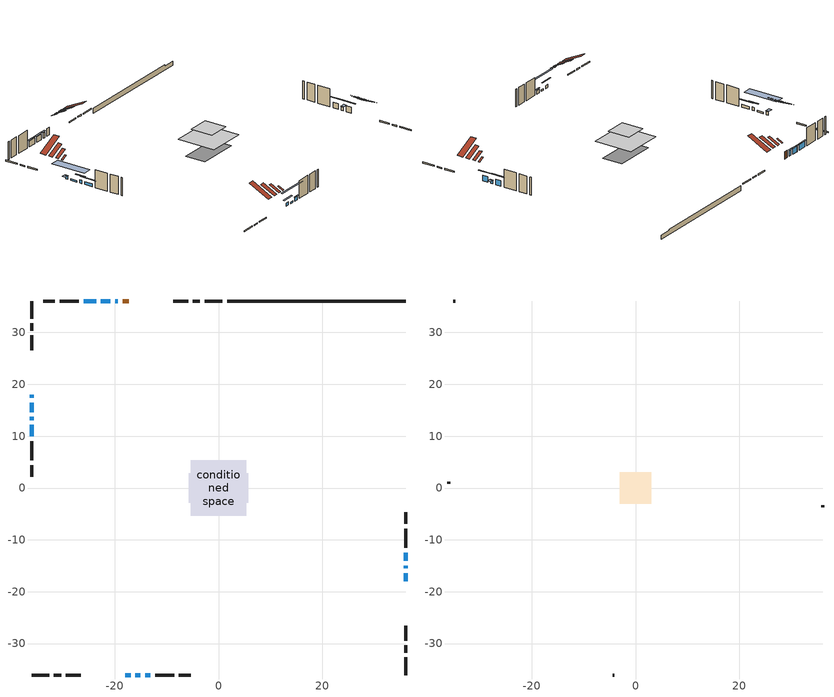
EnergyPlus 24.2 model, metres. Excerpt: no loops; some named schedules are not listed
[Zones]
conditioned space
 floor adiabatic (AdiabaticFloorConstruction): -5.38,-5.38 -5.38,5.38 5.38,5.38 5.38,-5.38 z2.82
 floor foundation (Slab1 construction): -5.75,-2.85 -5.75,2.85 5.75,2.85 5.75,-2.85 z-1.04
 wall outside (RimJoist1 construction): 0.76,36.07 -2.65,36.07 / -36.07,-36.07 -32.66,-36.07 / -36.07,36.07 -36.07,32.66 / 36.07,-36.07 36.07,-32.66 z0.38:0.68
 wall outside (RimJoist2 construction): -3.58,36.07 -4.95,36.07 / -31.73,-36.07 -30.36,-36.07 / -36.07,31.73 -36.07,30.36 / 36.07,-31.73 36.07,-30.36 z0.38:0.68
 wall outside (RimJoist3 construction): -5.88,36.07 -8.72,36.07 / -29.43,-36.07 -26.59,-36.07 / -36.07,29.43 -36.07,26.59 / 36.07,-29.43 36.07,-26.59 z0.38:0.68
 wall outside (AdiabaticWallConstruction 1): -17.35,36.07 -18.47,36.07 z0.38:2.41
 wall outside (AdiabaticWallConstruction): -36.07,17.96 -36.07,17.4 / -17.96,-36.07 -16.94,-36.07 / 36.07,-15.51 36.07,-14.95 / -36.07,13.72 -36.07,13.1 / -14.17,-36.07 -13.16,-36.07 z0.38:1.3; 36.07,-17.96 36.07,-16.44 / 36.07,-14.02 36.07,-12.44 / -20.83,36.07 -22.66,36.07 / -23.59,36.07 -26.03,36.07 z0.38:1.9; -36.07,16.47 -36.07,14.64 / -16.02,-36.07 -15.1,-36.07 z0.38:0.79; -19.4,36.07 -19.91,36.07 z0.38:1.91; -36.07,12.18 -36.07,9.94 z0.38:1.14
 wall outside (Wall1 construction): -26.96,36.07 -30.61,36.07 / -12.23,-36.07 -8.58,-36.07 / -36.07,9.01 -36.07,5.36 / 36.07,-11.52 36.07,-7.86 z0.38:5.26
 wall outside (Wall2 construction): -31.54,36.07 -33.84,36.07 / -7.65,-36.07 -5.35,-36.07 / -36.07,4.43 -36.07,2.13 / 36.07,-6.93 36.07,-4.64 z0.38:5.26
 wall foundation (FoundationWall1 construction): 1.68,36.07,-1.04 1.68,36.07,0.38 32.63,36.07,0.38 32.63,36.07,0.06 36.07,36.07,0.06 36.07,36.07,-1.04
 window (WindowConstruction 9): -36.07,17.96 -36.07,17.4 z0.38:1.29
 window (WindowConstruction 7): 36.07,-17.96 36.07,-16.44 z0.38:1.9
 window (WindowConstruction 8): -17.96,-36.07 -16.95,-36.07 z0.38:1.29
 window (WindowConstruction 11): -36.07,16.47 -36.07,14.64 z0.38:0.79
 window (WindowConstruction 12): -16.02,-36.07 -15.1,-36.07 z0.38:0.79
 window (WindowConstruction 10): 36.07,-15.51 36.07,-14.95 z0.38:1.29
 window (WindowConstruction): -36.07,13.72 -36.07,13.11 z0.38:1.29
 window (WindowConstruction 1): 36.07,-14.02 36.07,-12.44 z0.38:1.9
 window (WindowConstruction 2): -14.17,-36.07 -13.16,-36.07 z0.38:1.29
 window (WindowConstruction 3): -19.4,36.07 -19.91,36.07 z0.38:1.9
 window (WindowConstruction 4): -20.84,36.07 -22.66,36.07 z0.38:1.9
 window (WindowConstruction 5): -23.59,36.07 -26.03,36.07 z0.38:1.9
 window (WindowConstruction 6): -36.07,12.18 -36.07,9.94 z0.38:1.14
 door (Door): -17.35,36.07 -18.47,36.07 z0.38:2.41
 ceiling adiabatic (AdiabaticFloorConstruction): 5.38,-5.38 5.38,5.38 -5.38,5.38 -5.38,-5.38 z2.82
 roof outside (Roof2 construction): -13.32,36.07,5.26 -13.32,32.04,7.27 -12.19,32.04,7.27 -12.19,36.07,5.26; -21.99,-36.07,5.26 -21.99,-32.04,7.27 -23.12,-32.04,7.27 -23.12,-36.07,5.26; -36.07,21.99,5.26 -32.04,21.99,7.27 -32.04,23.12,7.27 -36.07,23.12,5.26; 36.07,-21.99,5.26 32.04,-21.99,7.27 32.04,-23.12,7.27 36.07,-23.12,5.26
 roof outside (Roof3 construction): -15.07,36.07,5.26 -15.07,33.13,6.72 -14.25,33.13,6.72 -14.25,36.07,5.26; -20.24,-36.07,5.26 -20.24,-33.13,6.72 -21.06,-33.13,6.72 -21.06,-36.07,5.26; -36.07,20.24,5.26 -33.13,20.24,6.72 -33.13,21.06,6.72 -36.07,21.06,5.26; 36.07,-20.24,5.26 33.13,-20.24,6.72 33.13,-21.06,6.72 36.07,-21.06,5.26
 roof outside (Roof4 construction): -16.42,36.07,5.26 -16.42,34.55,6.02 -16,34.55,6.02 -16,36.07,5.26; -18.89,-36.07,5.26 -18.89,-34.55,6.02 -19.31,-34.55,6.02 -19.31,-36.07,5.26; -36.07,18.89,5.26 -34.55,18.89,6.02 -34.55,19.31,6.02 -36.07,19.31,5.26; 36.07,-18.89,5.26 34.55,-18.89,6.02 34.55,-19.31,6.02 36.07,-19.31,5.26
attic - vented
 floor to conditioned space (Floor1 construction Reversed): -3.06,-3.06 -3.06,3.06 3.06,3.06 3.06,-3.06 z5.26
 wall outside (Wall3 construction): -34.77,36.07 -35.14,36.07 / -4.42,-36.07 -4.05,-36.07 / -36.07,1.2 -36.07,0.83 / 36.07,-3.71 36.07,-3.34 z0.38:5.26
 roof outside (Roof1 construction): -11.27,36.07,5.26 -11.27,30.29,8.15 -9.65,30.29,8.15 -9.65,36.07,5.26; -24.05,-36.07,5.26 -24.05,-30.29,8.15 -25.66,-30.29,8.15 -25.66,-36.07,5.26; -36.07,24.05,5.26 -30.29,24.05,8.15 -30.29,25.66,8.15 -36.07,25.66,5.26; 36.07,-24.05,5.26 30.29,-24.05,8.15 30.29,-25.66,8.15 36.07,-25.66,5.26
shading: -36.07,17.25 -36.07,18.11 -37.29,18.11 -37.29,17.25 z1.44; 36.07,-15.22 36.07,-19.18 36.37,-19.18 36.37,-15.22 z3.12; -15.73,-36.07 -19.18,-36.07 -19.18,-36.37 -15.73,-36.37 z2.51; -36.07,10.69 -36.07,20.43 -38.51,20.43 -38.51,10.69 z4.74; -11.14,-36.07 -19.98,-36.07 -19.98,-36.37 -11.14,-36.37 z4.74; 36.07,-14.8 36.07,-15.66 37.29,-15.66 37.29,-14.8 z1.44; -36.07,11.89 -36.07,14.94 -36.37,14.94 -36.37,11.89 z2.51; 36.07,-11.23 36.07,-15.24 36.37,-15.24 36.37,-11.23 z3.12; -12.86,-36.07 -14.47,-36.07 -14.47,-36.37 -12.86,-36.37 z1.59; -20.21,36.07 -19.1,36.07 -19.1,36.37 -20.21,36.37 z2.2; -22.96,36.07 -20.54,36.07 -20.54,36.37 -22.96,36.37 z2.2; -26.33,36.07 -23.29,36.07 -23.29,36.37 -26.33,36.37 z2.2; -36.07,8.72 -36.07,13.4 -36.37,13.4 -36.37,8.72 z2.36
[Building]
Building 1: Terrain=Suburbs
[Site:Location]
Sydney AP_NS: Latitude {deg}=46.16; Longitude {deg}=-60.05; Time Zone {hr}=-4; Elevation {m}=62; Keep Site Location Information=Yes
[Site:GroundTemperature:Shallow]
2.62187, 0.93492, 0.799824, 1.60037, 4.8141, 8.01286, 10.786, 12.5427, 12.692, 11.2632, 8.56075, 5.46011
[Site:WaterMainsTemperature]
Calculation Method=Schedule; Temperature Schedule=mains temperature schedule
[Material] Roughness=Rough; Thermal Absorptance=0.9
Name | Thickness {m} | Conductivity {W/m-K} | Density {kg/m3} | Specific Heat {J/kg-K} | Solar Absorptance | Visible Absorptance
asphalt or fiberglass shingles | 0.00635 | 0.162714 | 1121.4 | 1465.45 | 0.4 | 0.4
ceiling loosefill ins | 0.338667 | 0.0480833 | 16.02 | 1046.75 | 0.7 | 0.7
ceiling stud and cavity | 0.1397 | 0.34494 | 65.682 | 1177.47 | 0.7 | 0.7
concrete 4.0 in. | 0.1016 | 1.803125 | 2242.8 | 837.4 | 0.7 | 0.7
concrete 8.0 in. | 0.2032 | 1.803125 | 2242.8 | 837.4 | 0.7 | 0.7
door material | 0.04445 | 0.053851 | 512.64 | 1214.23 | 0.7 | 0.7
exterior vertical ins | 0.0369033 | 0.029427 | 32.04 | 1214.23 | 0.7 | 0.7
floor covering | 0.0127 | 0.0433444 | 54.468 | 1339.84 | 0.6 | 0.6
floor rigid ins; wall rigid ins 1 | 0.512978 | 0.029427 | 32.04 | 1214.23 | 0.7 | 0.7
floor stud and cavity | 0.1397 | 1.75129 | 37.0049 | 1207.88 | 0.7 | 0.7
furniture material conditioned space 1 | 0.1524 | 0.115458 | 640.8 | 1214.23 | 0.6 | 0.6
gypsum board | 0.0127 | 0.160291 | 801 | 837.4 | 0.6 | 0.6
gypsum board 1 | 0.0127 | 0.160291 | 801 | 837.4 | 0.7 | 0.7
osb sheathing 0.5 in. | 0.0127 | 0.115458 | 512.64 | 1214.23 | 0.7 | 0.7
osb sheathing 0.75 in. | 0.01905 | 0.115458 | 512.64 | 1214.23 | 0.7 | 0.7
osb sheathing 2.0 in. | 0.0508 | 0.115458 | 512.64 | 1214.23 | 0.7 | 0.7
rim joist rigid ins | 0.103632 | 0.029427 | 32.04 | 1214.23 | 0.7 | 0.7
rim joist stud and cavity | 0.0508 | 0.177588 | 50.32683 | 1063.81 | 0.6 | 0.6
rim joist stud and cavity 1 | 0.0508 | 0.125119 | 125.044 | 1163.47 | 0.6 | 0.6
rim joist stud and cavity 2 | 0.0508 | 0.166206 | 125.044 | 1163.47 | 0.6 | 0.6
roof stud and cavity | 0.2032 | 0.115501 | 78.34581 | 1123.46 | 0.7 | 0.7
roof stud and cavity 1 | 0.2032 | 0.117024 | 78.34581 | 1123.46 | 0.7 | 0.7
roof stud and cavity 2 | 0.2032 | 0.120068 | 78.34581 | 1123.46 | 0.7 | 0.7
wall rigid ins | 0.051816 | 0.029427 | 32.04 | 1214.23 | 0.7 | 0.7
wall stud and cavity | 0.1397 | 0.18114 | 139.0536 | 1170.24 | 0.7 | 0.7
wall stud and cavity 1 | 0.1397 | 0.1959 | 139.0536 | 1170.24 | 0.7 | 0.7
wall stud and cavity 2 | 0.0889 | 6.1454 | 50.32683 | 1063.81 | 0.6 | 0.6
wall stud and cavity 3 | 0.0889 | 0.380278 | 52.3479 | 1209.89 | 0.7 | 0.7
wall stud and cavity 4 | 0.0889 | 0.391764 | 83.0341 | 1211.67 | 0.7 | 0.7
wood siding | 0.0254 | 0.102417 | 544.68 | 1172.36 | 0.4 | 0.4
wood siding 1 | 0.00254 | 0.102417 | 544.68 | 1172.36 | 0.4 | 0.4
wood siding 2; wood siding 3; wood siding 4 | 0.0254 | 0.102417 | 544.68 | 1172.36 | 0.7 | 0.7
[WindowMaterial:SimpleGlazingSystem]
Name | U-Factor {W/m2-K} | Solar Heat Gain Coefficient
WindowMaterial | 2.97868 | 0.61
WindowMaterial 1 | 2.95426 | 0.6
WindowMaterial 2 | 3.01388 | 0.52
WindowMaterial 3 | 3.02297 | 0.49
WindowMaterial 4 | 2.94177 | 0.62
WindowMaterial 5 | 2.9236 | 0.64
WindowMaterial 6 | 3.01161 | 0.51
WindowMaterial 7 | 2.989467 | 0.54
WindowMaterial 8 | 3.30687 | 0.6
WindowMaterial 9 | 5.0943 | 0.64
[Construction]
AdiabaticFloorConstruction: floor stud and cavity, floor rigid ins, osb sheathing 0.75 in., floor covering
AdiabaticWallConstruction: wood siding 3, wall rigid ins 1, wall stud and cavity 3, gypsum board
AdiabaticWallConstruction 1: wood siding 4, wall rigid ins 1, wall stud and cavity 3, gypsum board
Door: door material
Floor1 construction Reversed: gypsum board, ceiling stud and cavity, ceiling loosefill ins
FoundationWall1 construction: concrete 8.0 in., gypsum board 1
furniture construction conditioned space 1: furniture material conditioned space 1
PartitionWallConstruction: gypsum board, wall stud and cavity 4, gypsum board
RimJoist1 construction: wood siding 2, rim joist stud and cavity
RimJoist2 construction: wood siding 2, rim joist rigid ins, osb sheathing 2.0 in., rim joist stud and cavity 1
RimJoist3 construction: wood siding 2, rim joist rigid ins, osb sheathing 2.0 in., rim joist stud and cavity 2
Roof1 construction: asphalt or fiberglass shingles
Roof2 construction: asphalt or fiberglass shingles, osb sheathing 0.75 in., roof stud and cavity, gypsum board
Roof3 construction: asphalt or fiberglass shingles, osb sheathing 0.75 in., roof stud and cavity 1, gypsum board
Roof4 construction: asphalt or fiberglass shingles, osb sheathing 0.75 in., roof stud and cavity 2, gypsum board
Slab1 construction: concrete 4.0 in.
Wall1 construction: wood siding, wall rigid ins, osb sheathing 0.5 in., wall stud and cavity, gypsum board
Wall2 construction: wood siding, wall rigid ins, osb sheathing 0.5 in., wall stud and cavity 1, gypsum board
Wall3 construction: wood siding 1, wall stud and cavity 2
WindowConstruction: WindowMaterial
WindowConstruction 1: WindowMaterial 1
WindowConstruction 10; WindowConstruction 9: WindowMaterial 8
WindowConstruction 11; WindowConstruction 12: WindowMaterial 9
WindowConstruction 2; WindowConstruction 8: WindowMaterial 2
WindowConstruction 3: WindowMaterial 3
WindowConstruction 4: WindowMaterial 4
WindowConstruction 5: WindowMaterial 5
WindowConstruction 6: WindowMaterial 6
WindowConstruction 7: WindowMaterial 7
[Zone] Multiplier=1; Part of Total Floor Area=Yes
Name | Volume {m3}
attic - vented | 17.0137
conditioned space | 380.8
[Space]
Name | Zone | Volume {m3}
attic - vented 1 | attic - vented | 17.0137
conditioned space 1 | conditioned space | 380.8
[ZoneInfiltration:EffectiveLeakageArea]
infil attic - vented 1: Zone or Space=attic - vented 1; Schedule=Always On Discrete; Effective Air Leakage Area {cm2}=1318.24; Stack Coefficient=0.000540085; Wind Coefficient=1.57019e-05
[ZoneMixing]
whole house fan mix: Zone or Space=attic - vented; Schedule=Always On Continuous; Design Flow Rate Calculation Method=Flow/Zone; Design Flow Rate {m3/s}=0; Source Zone or Space=conditioned space
[SurfaceProperty:ExposedFoundationPerimeter]
Slab1: Exposed Perimeter Calculation Method=TotalExposedPerimeter; Total Exposed Perimeter {m}=34.382
[InternalMass] Zone or ZoneList=conditioned space; Space or SpaceList=conditioned space 1
Name | Construction | Surface Area {m2}
furniture mass conditioned space 1 | furniture construction conditioned space 1 | 72.5602
partition wall mass | PartitionWallConstruction | 181.401
[Lights]
interior lighting: Zone or ZoneList or Space or SpaceList=conditioned space 1; Schedule=interior lighting schedule; Design Level Calculation Method=LightingLevel; Lighting Level {W}=343.2; Return Air Fraction=0; Fraction Radiant=0.6; Fraction Visible=0.2; Fraction Replaceable=1
[People]
occupants: Zone or ZoneList or Space or SpaceList=conditioned space 1; Number of People Schedule=occupants schedule; Number of People Calculation Method=People; Number of People=3; Fraction Radiant=0.314171; Sensible Heat Fraction=0.56303; Activity Level Schedule=occupants activity schedule; Carbon Dioxide Generation Rate {m3/s-W}=0; Enable ASHRAE 55 Comfort Warnings=No; Mean Radiant Temperature Calculation Type=EnclosureAveraged
[ElectricEquipment] Zone or ZoneList or Space or SpaceList=conditioned space 1; Design Level Calculation Method=EquipmentLevel
Name | Schedule | Design Level {W} | Fraction Latent | Fraction Radiant | Fraction Lost
clothes dryer | clothes dryer schedule | 140.772 | 0.015 | 0.081 | 0.85
clothes washer | clothes washer schedule | 32.1985 | 0.03 | 0.162 | 0.7
cooking range | cooking range schedule | 215.147 | 0.08 | 0.432 | 0.2
dishwasher | dishwasher schedule | 66.8632 | 0.3 | 0.18 | 0.4
fridge | fridge schedule | 72.9452 | 0 | 0.6 | 0
mech vent bath fan 0 | mech vent bath fan 0 schedule | 50.2 | 0 | 0 | 1
mech vent bath fan 1 | mech vent bath fan 1 schedule | 50.2 | 0 | 0 | 1
mech vent house fan | mech vent house fan schedule | 0 | 0 | 0 | 1
mech vent house fan cfis | mech vent house fan cfis schedule | 0 | 0 | 0 | 0
misc plug loads | misc plug loads schedule | 494.7 | 0.045 | 0.513 | 0.1
whole house fan | Always On Discrete | 0 | 0 | 0 | 1
[OtherEquipment] Zone or ZoneList or Space or SpaceList=conditioned space 1; Design Level Calculation Method=EquipmentLevel
Name | Fuel Type | Schedule | Design Level {W} | Fraction Latent | Fraction Radiant | Fraction Lost
clothes dryer 1 | Electricity | clothes dryer schedule | 0 | 0.015 | 0.081 | 0.85
cooking range 1 | Electricity | cooking range schedule | 0 | 0.08 | 0.432 | 0.2
general water use latent | None | general water use schedule | 62.594 | 1 | 0 | 0
general water use sensible | None | general water use schedule | -61.6891 | 0 | 0.6 | 0
mech vent house fan latent load | None | Always On Discrete | 0 | 1 | 0 | 0
mech vent house fan sensible load | None | Always On Discrete | 0 | 0 | 0 | 0
water heater energy adjustment1 | FuelOilNo2 | Always On Discrete | 0.01 | 0 | 0 | 1
[ZoneInfiltration:DesignFlowRate] Zone or ZoneList or Space or SpaceList=conditioned space 1; Schedule=Always On Discrete; Design Flow Rate Calculation Method=Flow/Zone; Design Flow Rate {m3/s}=0
infil flow; natural vent flow; whole house fan flow
[Foundation:Kiva]
Foundation Kiva 1: Initial Indoor Air Temperature {C}=18; Wall Height Above Grade {m}=0.379994; Wall Depth Below Slab {m}=0.2032; Custom Block Material Name 1=exterior vertical ins; Custom Block Depth 1 {m}=1.42; Custom Block X Position 1 {m}=0.2159; Custom Block Z Position 1 {m}=0
[Foundation:Kiva:Settings]
Soil Conductivity {W/m-K}=0.849921; Soil Density {kg/m3}=1842.3; Soil Specific Heat {J/kg-K}=418.7; Ground Solar Absorptivity=0.9; Ground Thermal Absorptivity=0.9; Ground Surface Roughness {m}=0.03; Far-Field Width {m}=40; Deep-Ground Boundary Condition=ZeroFlux; Deep-Ground Depth {m}=40; Minimum Cell Dimension {m}=0.2; Maximum Cell Growth Coefficient=3; Simulation Timestep=Timestep
[Exterior:Lights]
exterior lighting: Schedule=exterior lighting schedule; Design Level {W}=75.6
[Schedule:Constant]
Name | Hourly Value
Always On Continuous; mech vent house fan schedule; mech vent house fan cfis schedule; Always On Discrete | 1
occupants activity schedule | 117.228
fridge schedule | 0
[Schedule:Week:Daily]
interior lighting schedule Week Rule - Jan1-Jan27: interior lighting schedule day, interior lighting schedule day, interior lighting schedule day, interior lighting schedule day, interior lighting schedule day, interior lighting schedule day, interior lighting schedule day, interior lighting schedule default day, interior lighting schedule default day, interior lighting schedule default day, interior lighting schedule default day, interior lighting schedule default day
interior lighting schedule Week Rule - Jan28-Feb3: interior lighting schedule day, interior lighting schedule day, interior lighting schedule day, interior lighting schedule day, interior lighting schedule day 1, interior lighting schedule day 1, interior lighting schedule day 1, interior lighting schedule default day, interior lighting schedule default day, interior lighting schedule default day, interior lighting schedule default day, interior lighting schedule default day
interior lighting schedule Week Rule - Feb4-Feb24: interior lighting schedule day 1, interior lighting schedule day 1, interior lighting schedule day 1, interior lighting schedule day 1, interior lighting schedule day 1, interior lighting schedule day 1, interior lighting schedule day 1, interior lighting schedule default day, interior lighting schedule default day, interior lighting schedule default day, interior lighting schedule default day, interior lighting schedule default day
interior lighting schedule Week Rule - Feb25-Mar3: interior lighting schedule day 1, interior lighting schedule day 1, interior lighting schedule day 1, interior lighting schedule day 1, interior lighting schedule day 2, interior lighting schedule day 2, interior lighting schedule day 2, interior lighting schedule default day, interior lighting schedule default day, interior lighting schedule default day, interior lighting schedule default day, interior lighting schedule default day
interior lighting schedule Week Rule - Mar4-Mar31: interior lighting schedule day 2, interior lighting schedule day 2, interior lighting schedule day 2, interior lighting schedule day 2, interior lighting schedule day 2, interior lighting schedule day 2, interior lighting schedule day 2, interior lighting schedule default day, interior lighting schedule default day, interior lighting schedule default day, interior lighting schedule default day, interior lighting schedule default day
interior lighting schedule Week Rule - Apr1-Apr28: interior lighting schedule day 3, interior lighting schedule day 3, interior lighting schedule day 3, interior lighting schedule day 3, interior lighting schedule day 3, interior lighting schedule day 3, interior lighting schedule day 3, interior lighting schedule default day, interior lighting schedule default day, interior lighting schedule default day, interior lighting schedule default day, interior lighting schedule default day
interior lighting schedule Week Rule - Apr29-May5: interior lighting schedule day 3, interior lighting schedule day 3, interior lighting schedule day 4, interior lighting schedule day 4, interior lighting schedule day 4, interior lighting schedule day 4, interior lighting schedule day 4, interior lighting schedule default day, interior lighting schedule default day, interior lighting schedule default day, interior lighting schedule default day, interior lighting schedule default day
interior lighting schedule Week Rule - May6-May26: interior lighting schedule day 4, interior lighting schedule day 4, interior lighting schedule day 4, interior lighting schedule day 4, interior lighting schedule day 4, interior lighting schedule day 4, interior lighting schedule day 4, interior lighting schedule default day, interior lighting schedule default day, interior lighting schedule default day, interior lighting schedule default day, interior lighting schedule default day
interior lighting schedule Week Rule - May27-Jun2: interior lighting schedule day 4, interior lighting schedule day 4, interior lighting schedule day 4, interior lighting schedule day 4, interior lighting schedule day 4, interior lighting schedule day 5, interior lighting schedule day 5, interior lighting schedule default day, interior lighting schedule default day, interior lighting schedule default day, interior lighting schedule default day, interior lighting schedule default day
interior lighting schedule Week Rule - Jun3-Jun30: interior lighting schedule day 5, interior lighting schedule day 5, interior lighting schedule day 5, interior lighting schedule day 5, interior lighting schedule day 5, interior lighting schedule day 5, interior lighting schedule day 5, interior lighting schedule default day, interior lighting schedule default day, interior lighting schedule default day, interior lighting schedule default day, interior lighting schedule default day
interior lighting schedule Week Rule - Jul1-Jul28: interior lighting schedule day 6, interior lighting schedule day 6, interior lighting schedule day 6, interior lighting schedule day 6, interior lighting schedule day 6, interior lighting schedule day 6, interior lighting schedule day 6, interior lighting schedule default day, interior lighting schedule default day, interior lighting schedule default day, interior lighting schedule default day, interior lighting schedule default day
interior lighting schedule Week Rule - Jul29-Aug4: interior lighting schedule day 6, interior lighting schedule day 6, interior lighting schedule day 6, interior lighting schedule day 7, interior lighting schedule day 7, interior lighting schedule day 7, interior lighting schedule day 7, interior lighting schedule default day, interior lighting schedule default day, interior lighting schedule default day, interior lighting schedule default day, interior lighting schedule default day
interior lighting schedule Week Rule - Aug5-Aug25: interior lighting schedule day 7, interior lighting schedule day 7, interior lighting schedule day 7, interior lighting schedule day 7, interior lighting schedule day 7, interior lighting schedule day 7, interior lighting schedule day 7, interior lighting schedule default day, interior lighting schedule default day, interior lighting schedule default day, interior lighting schedule default day, interior lighting schedule default day
interior lighting schedule Week Rule - Aug26-Sep1: interior lighting schedule day 7, interior lighting schedule day 7, interior lighting schedule day 7, interior lighting schedule day 7, interior lighting schedule day 7, interior lighting schedule day 7, interior lighting schedule day 8, interior lighting schedule default day, interior lighting schedule default day, interior lighting schedule default day, interior lighting schedule default day, interior lighting schedule default day
interior lighting schedule Week Rule - Sep2-Sep29: interior lighting schedule day 8, interior lighting schedule day 8, interior lighting schedule day 8, interior lighting schedule day 8, interior lighting schedule day 8, interior lighting schedule day 8, interior lighting schedule day 8, interior lighting schedule default day, interior lighting schedule default day, interior lighting schedule default day, interior lighting schedule default day, interior lighting schedule default day
interior lighting schedule Week Rule - Sep30-Oct6: interior lighting schedule day 8, interior lighting schedule day 9, interior lighting schedule day 9, interior lighting schedule day 9, interior lighting schedule day 9, interior lighting schedule day 9, interior lighting schedule day 9, interior lighting schedule default day, interior lighting schedule default day, interior lighting schedule default day, interior lighting schedule default day, interior lighting schedule default day
interior lighting schedule Week Rule - Oct7-Oct27: interior lighting schedule day 9, interior lighting schedule day 9, interior lighting schedule day 9, interior lighting schedule day 9, interior lighting schedule day 9, interior lighting schedule day 9, interior lighting schedule day 9, interior lighting schedule default day, interior lighting schedule default day, interior lighting schedule default day, interior lighting schedule default day, interior lighting schedule default day
interior lighting schedule Week Rule - Oct28-Nov3: interior lighting schedule day 9, interior lighting schedule day 9, interior lighting schedule day 9, interior lighting schedule day 9, interior lighting schedule day 10, interior lighting schedule day 10, interior lighting schedule day 10, interior lighting schedule default day, interior lighting schedule default day, interior lighting schedule default day, interior lighting schedule default day, interior lighting schedule default day
interior lighting schedule Week Rule - Nov4-Nov24: interior lighting schedule day 10, interior lighting schedule day 10, interior lighting schedule day 10, interior lighting schedule day 10, interior lighting schedule day 10, interior lighting schedule day 10, interior lighting schedule day 10, interior lighting schedule default day, interior lighting schedule default day, interior lighting schedule default day, interior lighting schedule default day, interior lighting schedule default day
interior lighting schedule Week Rule - Nov25-Dec1: interior lighting schedule day 10, interior lighting schedule day 10, interior lighting schedule day 10, interior lighting schedule day 10, interior lighting schedule day 10, interior lighting schedule day 10, interior lighting schedule day 11, interior lighting schedule default day, interior lighting schedule default day, interior lighting schedule default day, interior lighting schedule default day, interior lighting schedule default day
interior lighting schedule Week Rule - Dec2-Dec31: interior lighting schedule day 11, interior lighting schedule day 11, interior lighting schedule day 11, interior lighting schedule day 11, interior lighting schedule day 11, interior lighting schedule day 11, interior lighting schedule day 11, interior lighting schedule default day, interior lighting schedule default day, interior lighting schedule default day, interior lighting schedule default day, interior lighting schedule default day
occupants schedule Week Rule - Jan1-Dec31: occupants schedule day, occupants schedule day, occupants schedule day, occupants schedule day, occupants schedule day, occupants schedule day, occupants schedule day, occupants schedule default day, occupants schedule default day, occupants schedule default day, occupants schedule default day, occupants schedule default day
clothes dryer schedule Week Rule - Jan1-Dec31: clothes dryer schedule day, clothes dryer schedule day, clothes dryer schedule day, clothes dryer schedule day, clothes dryer schedule day, clothes dryer schedule day, clothes dryer schedule day, clothes dryer schedule default day, clothes dryer schedule default day, clothes dryer schedule default day, clothes dryer schedule default day, clothes dryer schedule default day
clothes washer schedule Week Rule - Jan1-Dec31: clothes washer schedule day, clothes washer schedule day, clothes washer schedule day, clothes washer schedule day, clothes washer schedule day, clothes washer schedule day, clothes washer schedule day, clothes washer schedule default day, clothes washer schedule default day, clothes washer schedule default day, clothes washer schedule default day, clothes washer schedule default day
cooking range schedule Week Rule - Jan1-Dec31: cooking range schedule day, cooking range schedule day, cooking range schedule day, cooking range schedule day, cooking range schedule day, cooking range schedule day, cooking range schedule day, cooking range schedule default day, cooking range schedule default day, cooking range schedule default day, cooking range schedule default day, cooking range schedule default day
dishwasher schedule Week Rule - Jan1-Dec31: dishwasher schedule day, dishwasher schedule day, dishwasher schedule day, dishwasher schedule day, dishwasher schedule day, dishwasher schedule day, dishwasher schedule day, dishwasher schedule default day, dishwasher schedule default day, dishwasher schedule default day, dishwasher schedule default day, dishwasher schedule default day
mech vent bath fan 0 schedule Week Rule - Jan1-Dec31: mech vent bath fan 0 schedule day, mech vent bath fan 0 schedule day, mech vent bath fan 0 schedule day, mech vent bath fan 0 schedule day, mech vent bath fan 0 schedule day, mech vent bath fan 0 schedule day, mech vent bath fan 0 schedule day, mech vent bath fan 0 schedule default day, mech vent bath fan 0 schedule default day, mech vent bath fan 0 schedule default day, mech vent bath fan 0 schedule default day, mech vent bath fan 0 schedule default day
mech vent bath fan 1 schedule Week Rule - Jan1-Dec31: mech vent bath fan 1 schedule day, mech vent bath fan 1 schedule day, mech vent bath fan 1 schedule day, mech vent bath fan 1 schedule day, mech vent bath fan 1 schedule day, mech vent bath fan 1 schedule day, mech vent bath fan 1 schedule day, mech vent bath fan 1 schedule default day, mech vent bath fan 1 schedule default day, mech vent bath fan 1 schedule default day, mech vent bath fan 1 schedule default day, mech vent bath fan 1 schedule default day
misc plug loads schedule Week Rule - Jan1-Dec31: misc plug loads schedule day, misc plug loads schedule day, misc plug loads schedule day, misc plug loads schedule day, misc plug loads schedule day, misc plug loads schedule day, misc plug loads schedule day, misc plug loads schedule default day, misc plug loads schedule default day, misc plug loads schedule default day, misc plug loads schedule default day, misc plug loads schedule default day
general water use schedule Week Rule - Jan1-Dec31: general water use schedule day, general water use schedule day, general water use schedule day, general water use schedule day, general water use schedule day, general water use schedule day, general water use schedule day, general water use schedule default day, general water use schedule default day, general water use schedule default day, general water use schedule default day, general water use schedule default day
exterior lighting schedule Week Rule - Jan1-Jan27: exterior lighting schedule day, exterior lighting schedule day, exterior lighting schedule day, exterior lighting schedule day, exterior lighting schedule day, exterior lighting schedule day, exterior lighting schedule day, exterior lighting schedule default day, exterior lighting schedule default day, exterior lighting schedule default day, exterior lighting schedule default day, exterior lighting schedule default day
exterior lighting schedule Week Rule - Jan28-Feb3: exterior lighting schedule day, exterior lighting schedule day, exterior lighting schedule day, exterior lighting schedule day, exterior lighting schedule day 1, exterior lighting schedule day 1, exterior lighting schedule day 1, exterior lighting schedule default day, exterior lighting schedule default day, exterior lighting schedule default day, exterior lighting schedule default day, exterior lighting schedule default day
exterior lighting schedule Week Rule - Feb4-Feb24: exterior lighting schedule day 1, exterior lighting schedule day 1, exterior lighting schedule day 1, exterior lighting schedule day 1, exterior lighting schedule day 1, exterior lighting schedule day 1, exterior lighting schedule day 1, exterior lighting schedule default day, exterior lighting schedule default day, exterior lighting schedule default day, exterior lighting schedule default day, exterior lighting schedule default day
exterior lighting schedule Week Rule - Feb25-Mar3: exterior lighting schedule day 1, exterior lighting schedule day 1, exterior lighting schedule day 1, exterior lighting schedule day 1, exterior lighting schedule day 2, exterior lighting schedule day 2, exterior lighting schedule day 2, exterior lighting schedule default day, exterior lighting schedule default day, exterior lighting schedule default day, exterior lighting schedule default day, exterior lighting schedule default day
exterior lighting schedule Week Rule - Mar4-Mar31: exterior lighting schedule day 2, exterior lighting schedule day 2, exterior lighting schedule day 2, exterior lighting schedule day 2, exterior lighting schedule day 2, exterior lighting schedule day 2, exterior lighting schedule day 2, exterior lighting schedule default day, exterior lighting schedule default day, exterior lighting schedule default day, exterior lighting schedule default day, exterior lighting schedule default day
exterior lighting schedule Week Rule - Apr1-Apr28: exterior lighting schedule day 3, exterior lighting schedule day 3, exterior lighting schedule day 3, exterior lighting schedule day 3, exterior lighting schedule day 3, exterior lighting schedule day 3, exterior lighting schedule day 3, exterior lighting schedule default day, exterior lighting schedule default day, exterior lighting schedule default day, exterior lighting schedule default day, exterior lighting schedule default day
exterior lighting schedule Week Rule - Apr29-May5: exterior lighting schedule day 3, exterior lighting schedule day 3, exterior lighting schedule day 4, exterior lighting schedule day 4, exterior lighting schedule day 4, exterior lighting schedule day 4, exterior lighting schedule day 4, exterior lighting schedule default day, exterior lighting schedule default day, exterior lighting schedule default day, exterior lighting schedule default day, exterior lighting schedule default day
exterior lighting schedule Week Rule - May6-May26: exterior lighting schedule day 4, exterior lighting schedule day 4, exterior lighting schedule day 4, exterior lighting schedule day 4, exterior lighting schedule day 4, exterior lighting schedule day 4, exterior lighting schedule day 4, exterior lighting schedule default day, exterior lighting schedule default day, exterior lighting schedule default day, exterior lighting schedule default day, exterior lighting schedule default day
exterior lighting schedule Week Rule - May27-Jun2: exterior lighting schedule day 4, exterior lighting schedule day 4, exterior lighting schedule day 4, exterior lighting schedule day 4, exterior lighting schedule day 4, exterior lighting schedule day 5, exterior lighting schedule day 5, exterior lighting schedule default day, exterior lighting schedule default day, exterior lighting schedule default day, exterior lighting schedule default day, exterior lighting schedule default day
[Schedule:Year]
interior lighting schedule: interior lighting schedule Week Rule - Jan1-Jan27, 1, 1, 1, 27, interior lighting schedule Week Rule - Jan28-Feb3, 1, 28, 2, 3, interior lighting schedule Week Rule - Feb4-Feb24, 2, 4, 2, 24, interior lighting schedule Week Rule - Feb25-Mar3, 2, 25, 3, 3, interior lighting schedule Week Rule - Mar4-Mar31, 3, 4, 3, 31, interior lighting schedule Week Rule - Apr1-Apr28, 4, 1, 4, 28, interior lighting schedule Week Rule - Apr29-May5, 4, 29, 5, 5, interior lighting schedule Week Rule - May6-May26, 5, 6, 5, 26, interior lighting schedule Week Rule - May27-Jun2, 5, 27, 6, 2, interior lighting schedule Week Rule - Jun3-Jun30, 6, 3, 6, 30, interior lighting schedule Week Rule - Jul1-Jul28, 7, 1, 7, 28, interior lighting schedule Week Rule - Jul29-Aug4, 7, 29, 8, 4, interior lighting schedule Week Rule - Aug5-Aug25, 8, 5, 8, 25, interior lighting schedule Week Rule - Aug26-Sep1, 8, 26, 9, 1, interior lighting schedule Week Rule - Sep2-Sep29, 9, 2, 9, 29, interior lighting schedule Week Rule - Sep30-Oct6, 9, 30, 10, 6, interior lighting schedule Week Rule - Oct7-Oct27, 10, 7, 10, 27, interior lighting schedule Week Rule - Oct28-Nov3, 10, 28, 11, 3, interior lighting schedule Week Rule - Nov4-Nov24, 11, 4, 11, 24, interior lighting schedule Week Rule - Nov25-Dec1, 11, 25, 12, 1, interior lighting schedule Week Rule - Dec2-Dec31, 12, 2, 12, 31
occupants schedule: occupants schedule Week Rule - Jan1-Dec31, 1, 1, 12, 31
clothes dryer schedule: clothes dryer schedule Week Rule - Jan1-Dec31, 1, 1, 12, 31
clothes washer schedule: clothes washer schedule Week Rule - Jan1-Dec31, 1, 1, 12, 31
cooking range schedule: cooking range schedule Week Rule - Jan1-Dec31, 1, 1, 12, 31
dishwasher schedule: dishwasher schedule Week Rule - Jan1-Dec31, 1, 1, 12, 31
mech vent bath fan 0 schedule: mech vent bath fan 0 schedule Week Rule - Jan1-Dec31, 1, 1, 12, 31
mech vent bath fan 1 schedule: mech vent bath fan 1 schedule Week Rule - Jan1-Dec31, 1, 1, 12, 31
misc plug loads schedule: misc plug loads schedule Week Rule - Jan1-Dec31, 1, 1, 12, 31
general water use schedule: general water use schedule Week Rule - Jan1-Dec31, 1, 1, 12, 31
exterior lighting schedule: exterior lighting schedule Week Rule - Jan1-Jan27, 1, 1, 1, 27, exterior lighting schedule Week Rule - Jan28-Feb3, 1, 28, 2, 3, exterior lighting schedule Week Rule - Feb4-Feb24, 2, 4, 2, 24, exterior lighting schedule Week Rule - Feb25-Mar3, 2, 25, 3, 3, exterior lighting schedule Week Rule - Mar4-Mar31, 3, 4, 3, 31, exterior lighting schedule Week Rule - Apr1-Apr28, 4, 1, 4, 28, exterior lighting schedule Week Rule - Apr29-May5, 4, 29, 5, 5, exterior lighting schedule Week Rule - May6-May26, 5, 6, 5, 26, exterior lighting schedule Week Rule - May27-Jun2, 5, 27, 6, 2, exterior lighting schedule Week Rule - Jun3-Jun30, 6, 3, 6, 30, exterior lighting schedule Week Rule - Jul1-Jul28, 7, 1, 7, 28, exterior lighting schedule Week Rule - Jul29-Aug4, 7, 29, 8, 4, exterior lighting schedule Week Rule - Aug5-Aug25, 8, 5, 8, 25, exterior lighting schedule Week Rule - Aug26-Sep1, 8, 26, 9, 1, exterior lighting schedule Week Rule - Sep2-Sep29, 9, 2, 9, 29, exterior lighting schedule Week Rule - Sep30-Oct6, 9, 30, 10, 6, exterior lighting schedule Week Rule - Oct7-Oct27, 10, 7, 10, 27, exterior lighting schedule Week Rule - Oct28-Nov3, 10, 28, 11, 3, exterior lighting schedule Week Rule - Nov4-Nov24, 11, 4, 11, 24, exterior lighting schedule Week Rule - Nov25-Dec1, 11, 25, 12, 1, exterior lighting schedule Week Rule - Dec2-Dec31, 12, 2, 12, 31
[Schedule:Compact]
mains temperature schedule: Through: 01/01, For: AllDays, Until: 24:00, 6.99889, Through: 01/02, For: AllDays, Until: 24:00, 6.94278, Through: 01/03, For: AllDays, Until: 24:00, 6.88722, Through: 01/04, For: AllDays, Until: 24:00, 6.83278, Through: 01/05, For: AllDays, Until: 24:00, 6.77944, Through: 01/06, For: AllDays, Until: 24:00, 6.72722, Through: 01/07, For: AllDays, Until: 24:00, 6.67556, Through: 01/08, For: AllDays, Until: 24:00, 6.62444, Through: 01/09, For: AllDays, Until: 24:00, 6.575, Through: 01/10, For: AllDays, Until: 24:00, 6.52611, Through: 01/11, For: AllDays, Until: 24:00, 6.47889, Through: 01/12, For: AllDays, Until: 24:00, 6.43222, Through: 01/13, For: AllDays, Until: 24:00, 6.38611, Through: 01/14, For: AllDays, Until: 24:00, 6.34167, Through: 01/15, For: AllDays, Until: 24:00, 6.29833, Through: 01/16, For: AllDays, Until: 24:00, 6.25556, Through: 01/17, For: AllDays, Until: 24:00, 6.21444, Through: 01/18, For: AllDays, Until: 24:00, 6.17389, Through: 01/19, For: AllDays, Until: 24:00, 6.135, Through: 01/20, For: AllDays, Until: 24:00, 6.09667, Through: 01/21, For: AllDays, Until: 24:00, 6.06, Through: 01/22, For: AllDays, Until: 24:00, 6.02389, Through: 01/23, For: AllDays, Until: 24:00, 5.98944, Through: 01/24, For: AllDays, Until: 24:00, 5.95611, Through: 01/25, For: AllDays, Until: 24:00, 5.92333, Through: 01/26, For: AllDays, Until: 24:00, 5.89222, Through: 01/27, For: AllDays, Until: 24:00, 5.86278, Through: 01/28, For: AllDays, Until: 24:00, 5.83389, Through: 01/29, For: AllDays, Until: 24:00, 5.80611, Through: 01/30, For: AllDays, Until: 24:00, 5.78, Through: 01/31, For: AllDays, Until: 24:00, 5.755, Through: 02/01, For: AllDays, Until: 24:00, 5.73111, Through: 02/02, For: AllDays, Until: 24:00, 5.70833, Through: 02/03, For: AllDays, Until: 24:00, 5.68722, Through: 02/04, For: AllDays, Until: 24:00, 5.66667, Through: 02/05, For: AllDays, Until: 24:00, 5.64778, Through: 02/06, For: AllDays, Until: 24:00, 5.63056, Through: 02/07, For: AllDays, Until: 24:00, 5.61389, Through: 02/08, For: AllDays, Until: 24:00, 5.59889, Through: 02/09, For: AllDays, Until: 24:00, 5.585, Through: 02/10, For: AllDays, Until: 24:00, 5.57278, Through: 02/11, For: AllDays, Until: 24:00, 5.56167, Through: 02/12, For: AllDays, Until: 24:00, 5.55167, Through: 02/13, For: AllDays, Until: 24:00, 5.54278, Through: 02/14, For: AllDays, Until: 24:00, 5.53556, Through: 02/15, For: AllDays, Until: 24:00, 5.52944, Through: 02/16, For: AllDays, Until: 24:00, 5.52444, Through: 02/17, For: AllDays, Until: 24:00, 5.52111, Through: 02/18, For: AllDays, Until: 24:00, 5.51889, Through: 02/19, For: AllDays, Until: 24:00, 5.51833, Through: 02/20, For: AllDays, Until: 24:00, 5.51889, Through: 02/21, For: AllDays, Until: 24:00, 5.52056, Through: 02/22, For: AllDays, Until: 24:00, 5.52333, Through: 02/23, For: AllDays, Until: 24:00, 5.52778, Through: 02/24, For: AllDays, Until: 24:00, 5.53333, Through: 02/25, For: AllDays, Until: 24:00, 5.54056, Through: 02/26, For: AllDays, Until: 24:00, 5.54833, Through: 02/27, For: AllDays, Until: 24:00, 5.55833, Through: 02/28, For: AllDays, Until: 24:00, 5.56889, Through: 03/01, For: AllDays, Until: 24:00, 5.58111, Through: 03/02, For: AllDays, Until: 24:00, 5.59444, Through: 03/03, For: AllDays, Until: 24:00, 5.60889, Through: 03/04, For: AllDays, Until: 24:00, 5.625, Through: 03/05, For: AllDays, Until: 24:00, 5.64222, Through: 03/06, For: AllDays, Until: 24:00, 5.66056, Through: 03/07, For: AllDays, Until: 24:00, 5.68056, Through: 03/08, For: AllDays, Until: 24:00, 5.70167, Through: 03/09, For: AllDays, Until: 24:00, 5.72389, Through: 03/10, For: AllDays, Until: 24:00, 5.74722, Through: 03/11, For: AllDays, Until: 24:00, 5.77167, Through: 03/12, For: AllDays, Until: 24:00, 5.79778, Through: 03/13, For: AllDays, Until: 24:00, 5.825, Through: 03/14, For: AllDays, Until: 24:00, 5.85333, Through: 03/15, For: AllDays, Until: 24:00, 5.88278, Through: 03/16, For: AllDays, Until: 24:00, 5.91333, Through: 03/17, For: AllDays, Until: 24:00, 5.94556, Through: 03/18, For: AllDays, Until: 24:00, 5.97889, Through: 03/19, For: AllDays, Until: 24:00, 6.01278, Through: 03/20, For: AllDays, Until: 24:00, 6.04833, Through: 03/21, For: AllDays, Until: 24:00, 6.085, Through: 03/22, For: AllDays, Until: 24:00, 6.12278, Through: 03/23, For: AllDays, Until: 24:00, 6.16167, Through: 03/24, For: AllDays, Until: 24:00, 6.20167, Through: 03/25, For: AllDays, Until: 24:00, 6.24222, Through: 03/26, For: AllDays, Until: 24:00, 6.28444, Through: 03/27, For: AllDays, Until: 24:00, 6.32778, Through: 03/28, For: AllDays, Until: 24:00, 6.37222, Through: 03/29, For: AllDays, Until: 24:00, 6.41722, Through: 03/30, For: AllDays, Until: 24:00, 6.46389, Through: 03/31, For: AllDays, Until: 24:00, 6.51111, Through: 04/01, For: AllDays, Until: 24:00, 6.55944, Through: 04/02, For: AllDays, Until: 24:00, 6.60889, Through: 04/03, For: AllDays, Until: 24:00, 6.65944, Through: 04/04, For: AllDays, Until: 24:00, 6.71056, Through: 04/05, For: AllDays, Until: 24:00, 6.76278, Through: 04/06, For: AllDays, Until: 24:00, 6.81611, Through: 04/07, For: AllDays, Until: 24:00, 6.87, Through: 04/08, For: AllDays, Until: 24:00, 6.925, Through: 04/09, For: AllDays, Until: 24:00, 6.98111, Through: 04/10, For: AllDays, Until: 24:00, 7.03778, Through: 04/11, For: AllDays, Until: 24:00, 7.09556, Through: 04/12, For: AllDays, Until: 24:00, 7.15389, Through: 04/13, For: AllDays, Until: 24:00, 7.21333, Through: 04/14, For: AllDays, Until: 24:00, 7.27333, Through: 04/15, For: AllDays, Until: 24:00, 7.33389, Through: 04/16, For: AllDays, Until: 24:00, 7.39556, Through: 04/17, For: AllDays, Until: 24:00, 7.45778, Through: 04/18, For: AllDays, Until: 24:00, 7.52111, Through: 04/19, For: AllDays, Until: 24:00, 7.585, Through: 04/20, For: AllDays, Until: 24:00, 7.64944, Through: 04/21, For: AllDays, Until: 24:00, 7.71444, Through: 04/22, For: AllDays, Until: 24:00, 7.78, Through: 04/23, For: AllDays, Until: 24:00, 7.84667, Through: 04/24, For: AllDays, Until: 24:00, 7.91389, Through: 04/25, For: AllDays, Until: 24:00, 7.98111, Through: 04/26, For: AllDays, Until: 24:00, 8.04944, Through: 04/27, For: AllDays, Until: 24:00, 8.11833, Through: 04/28, For: AllDays, Until: 24:00, 8.18778, Through: 04/29, For: AllDays, Until: 24:00, 8.25722, Through: 04/30, For: AllDays, Until: 24:00, 8.32778, Through: 05/01, For: AllDays, Until: 24:00, 8.39833, Through: 05/02, For: AllDays, Until: 24:00, 8.46944, Through: 05/03, For: AllDays, Until: 24:00, 8.54111, Through: 05/04, For: AllDays, Until: 24:00, 8.61333, Through: 05/05, For: AllDays, Until: 24:00, 8.68556, Through: 05/06, For: AllDays, Until: 24:00, 8.75833, Through: 05/07, For: AllDays, Until: 24:00, 8.83167, Through: 05/08, For: AllDays, Until: 24:00, 8.905, Through: 05/09, For: AllDays, Until: 24:00, 8.97889, Through: 05/10, For: AllDays, Until: 24:00, 9.05278, Through: 05/11, For: AllDays, Until: 24:00, 9.12722, Through: 05/12, For: AllDays, Until: 24:00, 9.20167, Through: 05/13, For: AllDays, Until: 24:00, 9.27667, Through: 05/14, For: AllDays, Until: 24:00, 9.35111, Through: 05/15, For: AllDays, Until: 24:00, 9.42611, Through: 05/16, For: AllDays, Until: 24:00, 9.50167, Through: 05/17, For: AllDays, Until: 24:00, 9.57667, Through: 05/18, For: AllDays, Until: 24:00, 9.65222, Through: 05/19, For: AllDays, Until: 24:00, 9.72778, Through: 05/20, For: AllDays, Until: 24:00, 9.80333, Through: 05/21, For: AllDays, Until: 24:00, 9.87889, Through: 05/22, For: AllDays, Until: 24:00, 9.95444, Through: 05/23, For: AllDays, Until: 24:00, 10.0306, Through: 05/24, For: AllDays, Until: 24:00, 10.1061, Through: 05/25, For: AllDays, Until: 24:00, 10.1811, Through: 05/26, For: AllDays, Until: 24:00, 10.2567, Through: 05/27, For: AllDays, Until: 24:00, 10.3322, Through: 05/28, For: AllDays, Until: 24:00, 10.4072, Through: 05/29, For: AllDays, Until: 24:00, 10.4822, Through: 05/30, For: AllDays, Until: 24:00, 10.5572, Through: 05/31, For: AllDays, Until: 24:00, 10.6322, Through: 06/01, For: AllDays, Until: 24:00, 10.7067, Through: 06/02, For: AllDays, Until: 24:00, 10.7806, Through: 06/03, For: AllDays, Until: 24:00, 10.8544, Through: 06/04, For: AllDays, Until: 24:00, 10.9283, Through: 06/05, For: AllDays, Until: 24:00, 11.0017, Through: 06/06, For: AllDays, Until: 24:00, 11.075, Through: 06/07, For: AllDays, Until: 24:00, 11.1478, Through: 06/08, For: AllDays, Until: 24:00, 11.22, Through: 06/09, For: AllDays, Until: 24:00, 11.2922, Through: 06/10, For: AllDays, Until: 24:00, 11.3633, Through: 06/11, For: AllDays, Until: 24:00, 11.4344, Through: 06/12, For: AllDays, Until: 24:00, 11.5056, Through: 06/13, For: AllDays, Until: 24:00, 11.5756, Through: 06/14, For: AllDays, Until: 24:00, 11.6456, Through: 06/15, For: AllDays, Until: 24:00, 11.7144, Through: 06/16, For: AllDays, Until: 24:00, 11.7833, Through: 06/17, For: AllDays, Until: 24:00, 11.8517, Through: 06/18, For: AllDays, Until: 24:00, 11.9189, Through: 06/19, For: AllDays, Until: 24:00, 11.9861, Through: 06/20, For: AllDays, Until: 24:00, 12.0522, Through: 06/21, For: AllDays, Until: 24:00, 12.1178, Through: 06/22, For: AllDays, Until: 24:00, 12.1833, Through: 06/23, For: AllDays, Until: 24:00, 12.2472, Through: 06/24, For: AllDays, Until: 24:00, 12.3111, Through: 06/25, For: AllDays, Until: 24:00, 12.3739, Through: 06/26, For: AllDays, Until: 24:00, 12.4367, Through: 06/27, For: AllDays, Until: 24:00, 12.4978, Through: 06/28, For: AllDays, Until: 24:00, 12.5589, Through: 06/29, For: AllDays, Until: 24:00, 12.6189, Through: 06/30, For: AllDays, Until: 24:00, 12.6778, Through: 07/01, For: AllDays, Until: 24:00, 12.7361, Through: 07/02, For: AllDays, Until: 24:00, 12.7939, Through: 07/03, For: AllDays, Until: 24:00, 12.8506, Through: 07/04, For: AllDays, Until: 24:00, 12.9061, Through: 07/05, For: AllDays, Until: 24:00, 12.9611, Through: 07/06, For: AllDays, Until: 24:00, 13.015, Through: 07/07, For: AllDays, Until: 24:00, 13.0678, Through: 07/08, For: AllDays, Until: 24:00, 13.12, Through: 07/09, For: AllDays, Until: 24:00, 13.1711, Through: 07/10, For: AllDays, Until: 24:00, 13.2217, Through: 07/11, For: AllDays, Until: 24:00, 13.2711, Through: 07/12, For: AllDays, Until: 24:00, 13.3189, Through: 07/13, For: AllDays, Until: 24:00, 13.3661, Through: 07/14, For: AllDays, Until: 24:00, 13.4128, Through: 07/15, For: AllDays, Until: 24:00, 13.4578, Through: 07/16, For: AllDays, Until: 24:00, 13.5017, Through: 07/17, For: AllDays, Until: 24:00, 13.545, Through: 07/18, For: AllDays, Until: 24:00, 13.5867, Through: 07/19, For: AllDays, Until: 24:00, 13.6278, Through: 07/20, For: AllDays, Until: 24:00, 13.6678, Through: 07/21, For: AllDays, Until: 24:00, 13.7061, Through: 07/22, For: AllDays, Until: 24:00, 13.7439, Through: 07/23, For: AllDays, Until: 24:00, 13.7806, Through: 07/24, For: AllDays, Until: 24:00, 13.8156, Through: 07/25, For: AllDays, Until: 24:00, 13.85, Through: 07/26, For: AllDays, Until: 24:00, 13.8828, Through: 07/27, For: AllDays, Until: 24:00, 13.9144, Through: 07/28, For: AllDays, Until: 24:00, 13.945, Through: 07/29, For: AllDays, Until: 24:00, 13.9744, Through: 07/30, For: AllDays, Until: 24:00, 14.0028, Through: 07/31, For: AllDays, Until: 24:00, 14.0294, Through: 08/01, For: AllDays, Until: 24:00, 14.0556, Through: 08/02, For: AllDays, Until: 24:00, 14.08, Through: 08/03, For: AllDays, Until: 24:00, 14.1033, Through: 08/04, For: AllDays, Until: 24:00, 14.1256, Through: 08/05, For: AllDays, Until: 24:00, 14.1461, Through: 08/06, For: AllDays, Until: 24:00, 14.1656, Through: 08/07, For: AllDays, Until: 24:00, 14.1839, Through: 08/08, For: AllDays, Until: 24:00, 14.2011, Through: 08/09, For: AllDays, Until: 24:00, 14.2172, Through: 08/10, For: AllDays, Until: 24:00, 14.2317, Through: 08/11, For: AllDays, Until: 24:00, 14.2444, Through: 08/12, For: AllDays, Until: 24:00, 14.2567, Through: 08/13, For: AllDays, Until: 24:00, 14.2672, Through: 08/14, For: AllDays, Until: 24:00, 14.2767, Through: 08/15, For: AllDays, Until: 24:00, 14.2844, Through: 08/16, For: AllDays, Until: 24:00, 14.2917, Through: 08/17, For: AllDays, Until: 24:00, 14.2972, Through: 08/18, For: AllDays, Until: 24:00, 14.3011, Through: 08/19, For: AllDays, Until: 24:00, 14.3039, Through: 08/20, For: AllDays, Until: 24:00, 14.3056, Through: 08/21, For: AllDays, Until: 24:00, 14.3061, Through: 08/22, For: AllDays, Until: 24:00, 14.305, Through: 08/23, For: AllDays, Until: 24:00, 14.3028, Through: 08/24, For: AllDays, Until: 24:00, 14.2989, Through: 08/25, For: AllDays, Until: 24:00, 14.2939, Through: 08/26, For: AllDays, Until: 24:00, 14.2878, Through: 08/27, For: AllDays, Until: 24:00, 14.28, Through: 08/28, For: AllDays, Until: 24:00, 14.2717, Through: 08/29, For: AllDays, Until: 24:00, 14.2611, Through: 08/30, For: AllDays, Until: 24:00, 14.25, Through: 08/31, For: AllDays, Until: 24:00, 14.2372, Through: 09/01, For: AllDays, Until: 24:00, 14.2233, Through: 09/02, For: AllDays, Until: 24:00, 14.2083, Through: 09/03, For: AllDays, Until: 24:00, 14.1917, Through: 09/04, For: AllDays, Until: 24:00, 14.1739, Through: 09/05, For: AllDays, Until: 24:00, 14.155, Through: 09/06, For: AllDays, Until: 24:00, 14.1344, Through: 09/07, For: AllDays, Until: 24:00, 14.1128, Through: 09/08, For: AllDays, Until: 24:00, 14.09, Through: 09/09, For: AllDays, Until: 24:00, 14.0661, Through: 09/10, For: AllDays, Until: 24:00, 14.0411, Through: 09/11, For: AllDays, Until: 24:00, 14.0144, Through: 09/12, For: AllDays, Until: 24:00, 13.9867, Through: 09/13, For: AllDays, Until: 24:00, 13.9578, Through: 09/14, For: AllDays, Until: 24:00, 13.9278, Through: 09/15, For: AllDays, Until: 24:00, 13.8967, Through: 09/16, For: AllDays, Until: 24:00, 13.8639, Through: 09/17, For: AllDays, Until: 24:00, 13.8306, Through: 09/18, For: AllDays, Until: 24:00, 13.7956, Through: 09/19, For: AllDays, Until: 24:00, 13.7594, Through: 09/20, For: AllDays, Until: 24:00, 13.7228, Through: 09/21, For: AllDays, Until: 24:00, 13.6844, Through: 09/22, For: AllDays, Until: 24:00, 13.645, Through: 09/23, For: AllDays, Until: 24:00, 13.6044, Through: 09/24, For: AllDays, Until: 24:00, 13.5628, Through: 09/25, For: AllDays, Until: 24:00, 13.5206, Through: 09/26, For: AllDays, Until: 24:00, 13.4767, Through: 09/27, For: AllDays, Until: 24:00, 13.4322, Through: 09/28, For: AllDays, Until: 24:00, 13.3861, Through: 09/29, For: AllDays, Until: 24:00, 13.3394, Through: 09/30, For: AllDays, Until: 24:00, 13.2917, Through: 10/01, For: AllDays, Until: 24:00, 13.2428, Through: 10/02, For: AllDays, Until: 24:00, 13.1928, Through: 10/03, For: AllDays, Until: 24:00, 13.1422, Through: 10/04, For: AllDays, Until: 24:00, 13.0906, Through: 10/05, For: AllDays, Until: 24:00, 13.0378, Through: 10/06, For: AllDays, Until: 24:00, 12.9844, Through: 10/07, For: AllDays, Until: 24:00, 12.9294, Through: 10/08, For: AllDays, Until: 24:00, 12.8744, Through: 10/09, For: AllDays, Until: 24:00, 12.8178, Through: 10/10, For: AllDays, Until: 24:00, 12.7611, Through: 10/11, For: AllDays, Until: 24:00, 12.7028, Through: 10/12, For: AllDays, Until: 24:00, 12.6439, Through: 10/13, For: AllDays, Until: 24:00, 12.5844, Through: 10/14, For: AllDays, Until: 24:00, 12.5239, Through: 10/15, For: AllDays, Until: 24:00, 12.4628, Through: 10/16, For: AllDays, Until: 24:00, 12.4011, Through: 10/17, For: AllDays, Until: 24:00, 12.3383, Through: 10/18, For: AllDays, Until: 24:00, 12.275, Through: 10/19, For: AllDays, Until: 24:00, 12.2106, Through: 10/20, For: AllDays, Until: 24:00, 12.1461, Through: 10/21, For: AllDays, Until: 24:00, 12.0806, Through: 10/22, For: AllDays, Until: 24:00, 12.0144, Through: 10/23, For: AllDays, Until: 24:00, 11.9478, Through: 10/24, For: AllDays, Until: 24:00, 11.8806, Through: 10/25, For: AllDays, Until: 24:00, 11.8128, Through: 10/26, For: AllDays, Until: 24:00, 11.7439, Through: 10/27, For: AllDays, Until: 24:00, 11.675, Through: 10/28, For: AllDays, Until: 24:00, 11.6056, Through: 10/29, For: AllDays, Until: 24:00, 11.5356, Through: 10/30, For: AllDays, Until: 24:00, 11.465, Through: 10/31, For: AllDays, Until: 24:00, 11.3939, Through: 11/01, For: AllDays, Until: 24:00, 11.3228, Through: 11/02, For: AllDays, Until: 24:00, 11.2511, Through: 11/03, For: AllDays, Until: 24:00, 11.1789, Through: 11/04, For: AllDays, Until: 24:00, 11.1061, Through: 11/05, For: AllDays, Until: 24:00, 11.0333, Through: 11/06, For: AllDays, Until: 24:00, 10.96, Through: 11/07, For: AllDays, Until: 24:00, 10.8861, Through: 11/08, For: AllDays, Until: 24:00, 10.8122, Through: 11/09, For: AllDays, Until: 24:00, 10.7383, Through: 11/10, For: AllDays, Until: 24:00, 10.6639, Through: 11/11, For: AllDays, Until: 24:00, 10.5894, Through: 11/12, For: AllDays, Until: 24:00, 10.5144, Through: 11/13, For: AllDays, Until: 24:00, 10.4394, Through: 11/14, For: AllDays, Until: 24:00, 10.3644, Through: 11/15, For: AllDays, Until: 24:00, 10.2889, Through: 11/16, For: AllDays, Until: 24:00, 10.2139, Through: 11/17, For: AllDays, Until: 24:00, 10.1383, Through: 11/18, For: AllDays, Until: 24:00, 10.0628, Through: 11/19, For: AllDays, Until: 24:00, 9.98722, Through: 11/20, For: AllDays, Until: 24:00, 9.91167, Through: 11/21, For: AllDays, Until: 24:00, 9.83611, Through: 11/22, For: AllDays, Until: 24:00, 9.76, Through: 11/23, For: AllDays, Until: 24:00, 9.68444, Through: 11/24, For: AllDays, Until: 24:00, 9.60944, Through: 11/25, For: AllDays, Until: 24:00, 9.53389, Through: 11/26, For: AllDays, Until: 24:00, 9.45833, Through: 11/27, For: AllDays, Until: 24:00, 9.38333, Through: 11/28, For: AllDays, Until: 24:00, 9.30833, Through: 11/29, For: AllDays, Until: 24:00, 9.23389, Through: 11/30, For: AllDays, Until: 24:00, 9.15889, Through: 12/01, For: AllDays, Until: 24:00, 9.08444, Through: 12/02, For: AllDays, Until: 24:00, 9.01056, Through: 12/03, For: AllDays, Until: 24:00, 8.93667, Through: 12/04, For: AllDays, Until: 24:00, 8.86333, Through: 12/05, For: AllDays, Until: 24:00, 8.79, Through: 12/06, For: AllDays, Until: 24:00, 8.71667, Through: 12/07, For: AllDays, Until: 24:00, 8.64444, Through: 12/08, For: AllDays, Until: 24:00, 8.57222, Through: 12/09, For: AllDays, Until: 24:00, 8.5, Through: 12/10, For: AllDays, Until: 24:00, 8.42889, Through: 12/11, For: AllDays, Until: 24:00, 8.35778, Through: 12/12, For: AllDays, Until: 24:00, 8.28722, Through: 12/13, For: AllDays, Until: 24:00, 8.21722, Through: 12/14, For: AllDays, Until: 24:00, 8.14778, Through: 12/15, For: AllDays, Until: 24:00, 8.07889, Through: 12/16, For: AllDays, Until: 24:00, 8.01056, Through: 12/17, For: AllDays, Until: 24:00, 7.94278, Through: 12/18, For: AllDays, Until: 24:00, 7.87556, Through: 12/19, For: AllDays, Until: 24:00, 7.80889, Through: 12/20, For: AllDays, Until: 24:00, 7.74278, Through: 12/21, For: AllDays, Until: 24:00, 7.67722, Through: 12/22, For: AllDays, Until: 24:00, 7.61222, Through: 12/23, For: AllDays, Until: 24:00, 7.54833, Through: 12/24, For: AllDays, Until: 24:00, 7.485, Through: 12/25, For: AllDays, Until: 24:00, 7.42222, Through: 12/26, For: AllDays, Until: 24:00, 7.36, Through: 12/27, For: AllDays, Until: 24:00, 7.29889, Through: 12/28, For: AllDays, Until: 24:00, 7.23889, Through: 12/29, For: AllDays, Until: 24:00, 7.17889, Through: 12/30, For: AllDays, Until: 24:00, 7.12056, Through: 12/31, For: AllDays, Until: 24:00, 7.06222
